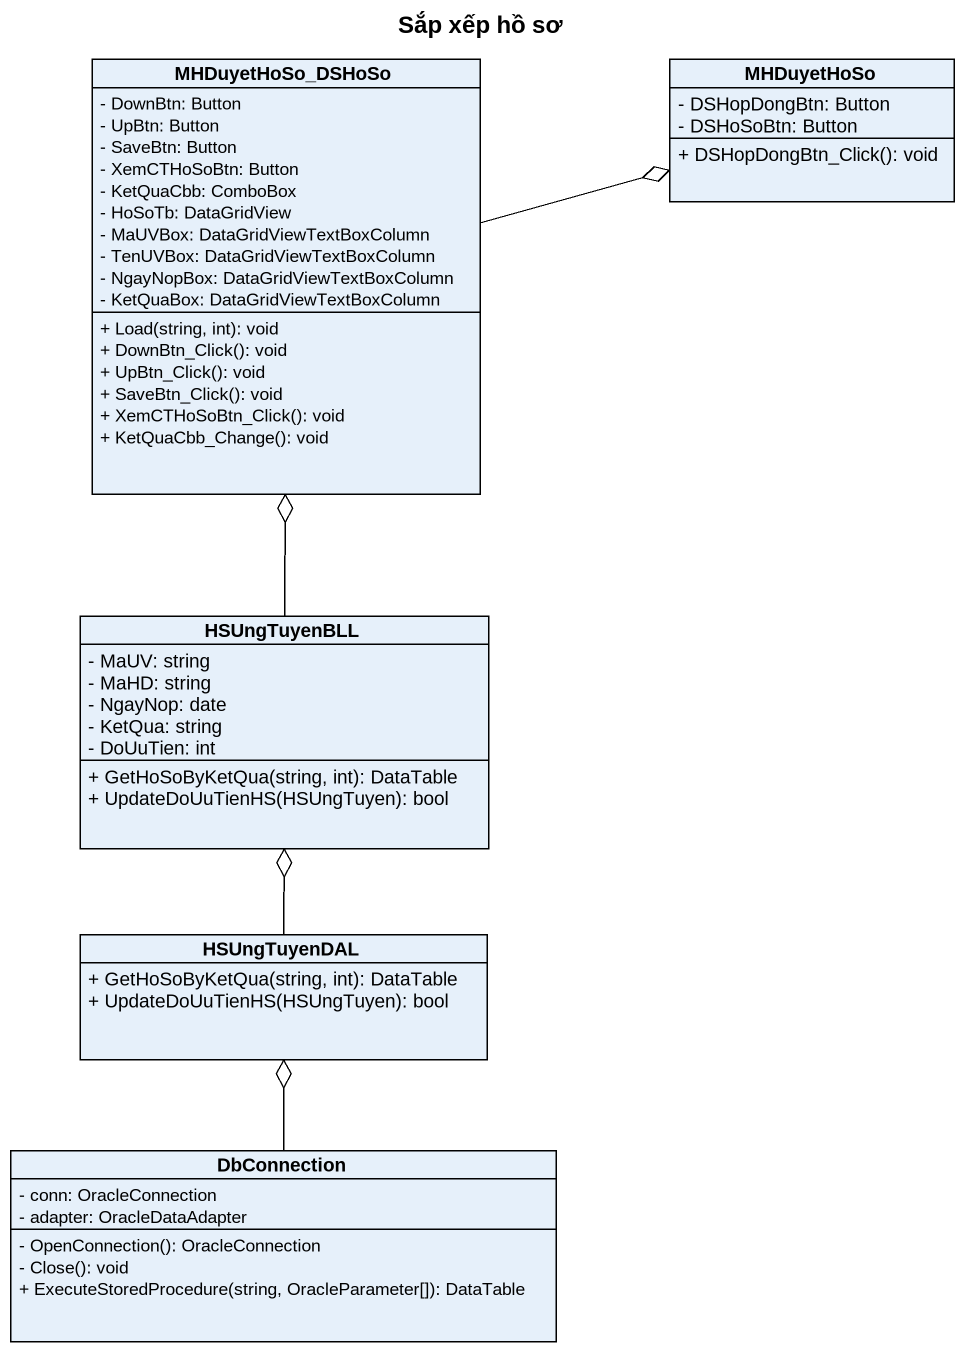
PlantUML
@startuml
title Sắp xếp hồ sơ
hide circle
hide empty members
skinparam classAttributeIconSize 0
class MHDuyetHoSo_DSHoSo {
  - DownBtn: Button
  - UpBtn: Button
  - SaveBtn: Button
  - XemCTHoSoBtn: Button
  - KetQuaCbb: ComboBox
  - HoSoTb: DataGridView
  - MaUVBox: DataGridViewTextBoxColumn
  - TenUVBox: DataGridViewTextBoxColumn
  - NgayNopBox: DataGridViewTextBoxColumn
  - KetQuaBox: DataGridViewTextBoxColumn
  + Load(string, int): void
  + DownBtn_Click(): void
  + UpBtn_Click(): void
  + SaveBtn_Click(): void
  + XemCTHoSoBtn_Click(): void
  + KetQuaCbb_Change(): void
}
class MHDuyetHoSo {
  - DSHopDongBtn: Button
  - DSHoSoBtn: Button
  + DSHopDongBtn_Click(): void
}
class HSUngTuyenBLL {
  - MaUV: string
  - MaHD: string
  - NgayNop: date
  - KetQua: string
  - DoUuTien: int
  + GetHoSoByKetQua(string, int): DataTable
  + UpdateDoUuTienHS(HSUngTuyen): bool
}
class HSUngTuyenDAL {
  + GetHoSoByKetQua(string, int): DataTable
  + UpdateDoUuTienHS(HSUngTuyen): bool
}
class DbConnection {
  - conn: OracleConnection
  - adapter: OracleDataAdapter
  - OpenConnection(): OracleConnection
  - Close(): void
  + ExecuteStoredProcedure(string, OracleParameter[]): DataTable
}
MHDuyetHoSo_DSHoSo -right-o MHDuyetHoSo
HSUngTuyenBLL -up-o MHDuyetHoSo_DSHoSo
HSUngTuyenDAL -up-o HSUngTuyenBLL
DbConnection -up-o HSUngTuyenDAL
@enduml
